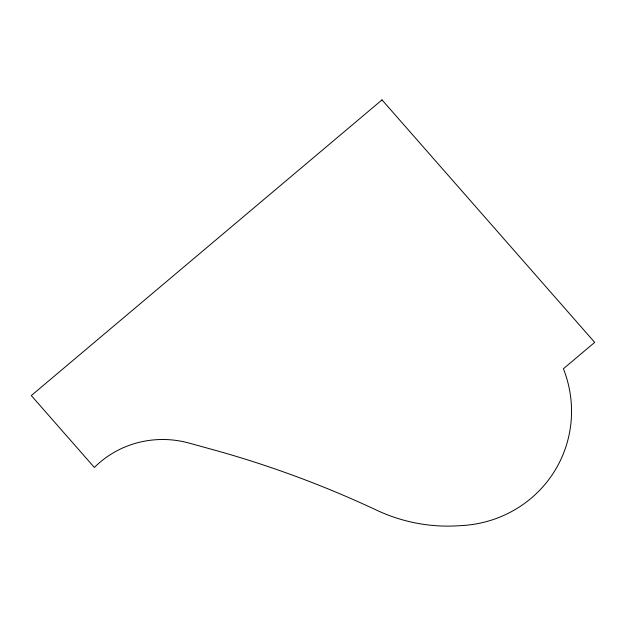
<?xml version="1.0" encoding="UTF-8"?>
<svg xmlns="http://www.w3.org/2000/svg" width="626" height="626" viewBox="0 0 626 626"><rect width="100%" height="100%" fill="white"/><g stroke="black" fill="none" stroke-linecap="round" stroke-linejoin="round"><path stroke-width="0.94" d="M382.001 99.886L31.3 395.562L94.362 467.458A97.899 95.434 24.3 0 1 189.154 443.098L218.435 451.19A1008.963 983.493 24.3 0 1 378.558 511.082A163.926 159.786 24.3 0 0 460.626 525.629A119.143 116.139 24.3 0 0 563.408 368.745L594.7 342.367L382.001 99.886"/></g></svg>
